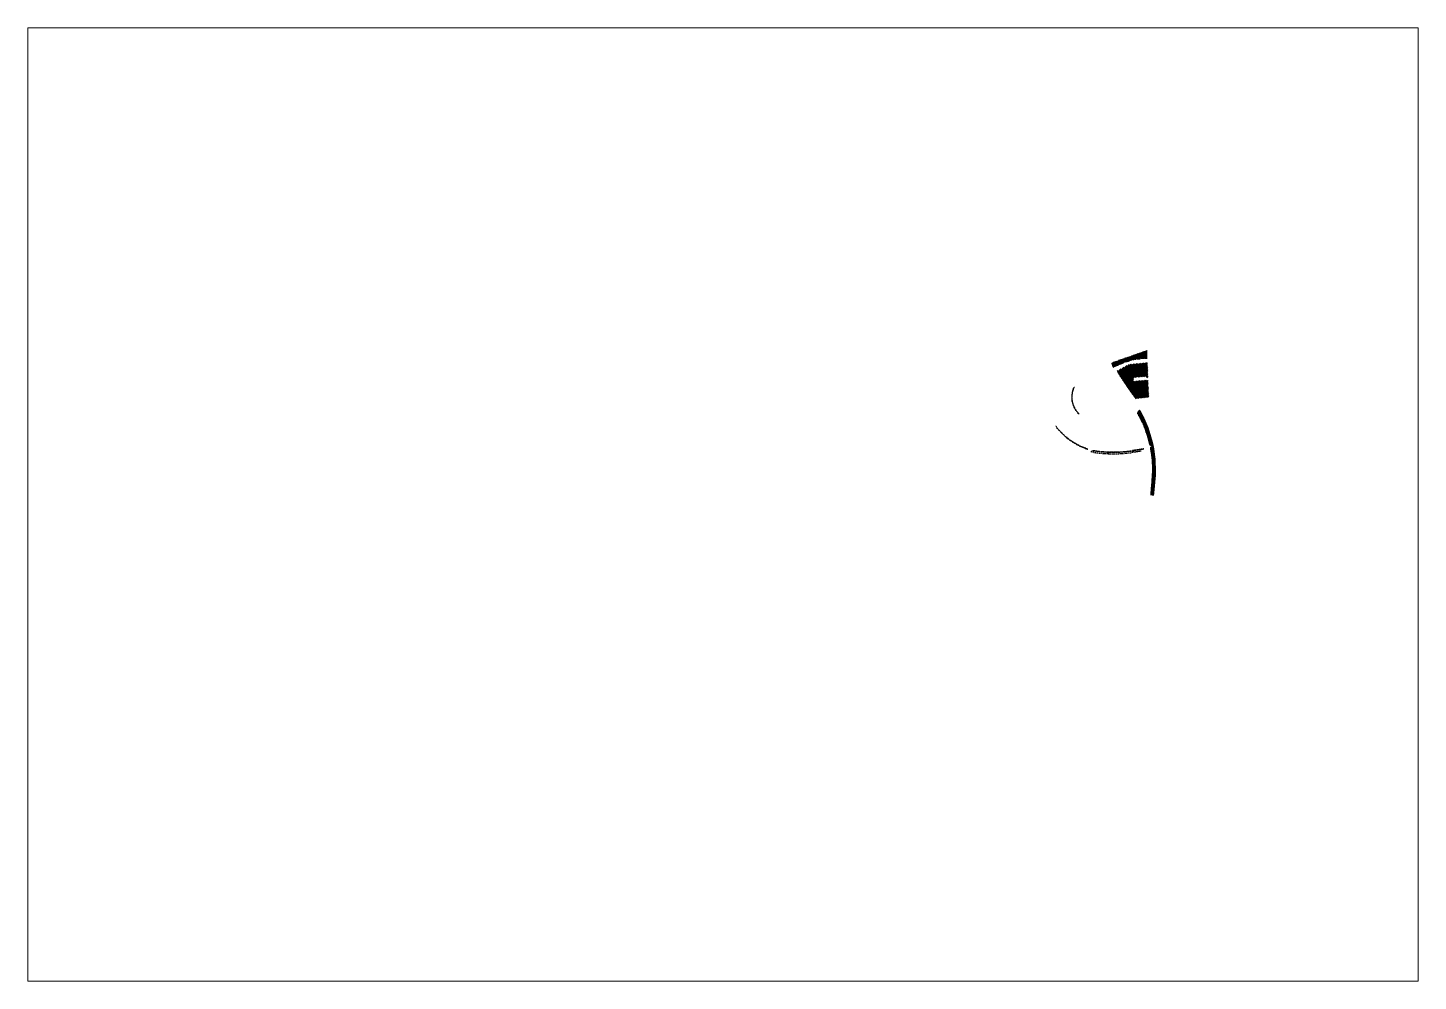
# Paper-space layout 'Layout1' of a CAD drawing. Header units: metres. Extents: x 1.14 to 10.22, y 0.78 to 7.01.
# The model-space entities are those that its viewports show. They can reach past a viewport. Long polylines and large blocks are cut down to what shows.
import ezdxf

# ---------------------------------------------------------------- set-up
doc = ezdxf.new("R2010")
doc.units = ezdxf.units.M
doc.header["$MEASUREMENT"] = 0
for name, color, linetype in [('M-gcvag-yta', 1, 'Continuous'), ('M-kvmark-yta', 4, 'Continuous'), ('M-park-hatch', 4, 'Continuous')]:
    doc.layers.add(name, color=color, linetype=linetype)
pattern_1 = [(0.04498873, (100351.8847, 6043869.415), (1.24901155698, 1.25097455018), [1.2499934389, -1.2499934389])]

msp = doc.modelspace()

# ---------------------------------------------------------------- hatches: boundary and pattern name
at = {"layer": 'M-gcvag-yta', "extrusion": (1.41091e-08, -2.66725e-08, 1)}
h = msp.add_hatch(dxfattribs=at)
h.set_pattern_fill('NT240', color=256, scale=0.499997, angle=0.045, style=0)
h.set_pattern_definition([(0.044988731, (100351.8847, 6043869.415), (-0.00058889796, 0.74999583215), [])])
h.paths.add_polyline_path([(19570, 104459.7), (19557, 104503.9), (19544.7, 104533.3), (19529.4, 104562.7), (19526.7, 104561.4), (19542, 104532), (19554.2, 104502.9), (19567.1, 104458.9), (19568.8, 104451.3), (19565.8, 104451.4), (19566.6, 104447.2), (19569.7, 104447.3), (19571.3, 104439.6), (19575.5, 104406.4), (19577, 104362.9), (19574.5, 104335), (19571.5, 104304), (19570.6, 104295), (19573.6, 104294.7), (19574.4, 104303.7), (19577.5, 104334.8), (19580, 104362.8), (19578.5, 104406.6), (19574.3, 104440.1)])
at = {"layer": 'M-kvmark-yta', "extrusion": (1.41091e-08, -2.66725e-08, 1)}
h = msp.add_hatch(dxfattribs=at)
h.set_pattern_fill('NT240', color=256, scale=1.99999, angle=45.045, style=0)
h.set_pattern_definition([(45.04498873, (100351.8847, 6043869.415), (-2.12297421, 2.1196429001), [])])
h.paths.add_polyline_path([(19553.5, 104712.1), (19493.3, 104705.6), (19457.1, 104685.1), (19466.2, 104669), (19496.2, 104624.2), (19515.7, 104597.8), (19557.9, 104602.4), (19556.1, 104638.9), (19555.5, 104656.4), (19553.5, 104656.5), (19550.3, 104656.5), (19547.9, 104656.3), (19508.7, 104653.2), (19508.2, 104660.2), (19510.2, 104660.4), (19509.9, 104664.9), (19548.6, 104667.9), (19549.1, 104663.3), (19550.5, 104663.4), (19553.4, 104663.8), (19554.5, 104664.4), (19555.2, 104665)])
at = {"layer": 'M-park-hatch', "extrusion": (1.41091e-08, -2.66725e-08, 1)}
h = msp.add_hatch(dxfattribs=at)
h.set_pattern_fill('DASH', color=256, scale=9.999948, angle=0.045, style=0)
h.set_pattern_definition(pattern_1)
edge = h.paths.add_edge_path()
edge.add_line((19552.1, 104750.6), (19439.4, 104710.8))
edge.add_line((19439.4, 104710.8), (19440.2, 104708.9))
edge.add_line((19440.2, 104708.9), (19440.8, 104707.5))
edge.add_line((19440.8, 104707.5), (19443.1, 104701.8))
edge.add_line((19443.1, 104701.8), (19444.6, 104698.2))
edge.add_ellipse((19445.5, 104698.6), major_axis=(1, 0), ratio=1, start_angle=202.4265, end_angle=293.2884)
edge.add_line((19445.9, 104697.7), (19446.5, 104697.9))
edge.add_line((19446.5, 104697.9), (19468.8, 104707.5))
edge.add_line((19468.8, 104707.5), (19482.2, 104713.3))
edge.add_line((19482.2, 104713.3), (19494.9, 104716.9))
edge.add_line((19494.9, 104716.9), (19505.2, 104720.2))
edge.add_line((19505.2, 104720.2), (19514.6, 104722.5))
edge.add_line((19514.6, 104722.5), (19525.2, 104723.8))
edge.add_line((19525.2, 104723.8), (19535.5, 104724.2))
edge.add_line((19535.5, 104724.2), (19545.4, 104725.3))
edge.add_line((19545.4, 104725.3), (19553, 104725.2))
edge.add_line((19553, 104725.2), (19552.1, 104750.6))
h = msp.add_hatch(dxfattribs=at)
h.set_pattern_fill('DASH', color=256, scale=9.999948, angle=0.045, style=0)
h.set_pattern_definition(pattern_1)
h.paths.add_polyline_path([(19319.3, 104584.9), (19317.4, 104593.4), (19316.7, 104603), (19318.4, 104618.8), (19322.3, 104631.1), (19323.8, 104633.7), (19321.1, 104635.1), (19319.5, 104632.3), (19315.5, 104619.4), (19313.7, 104603.1), (19314.4, 104593), (19314.6, 104591.3), (19319.9, 104574), (19326.6, 104561.3), (19335.5, 104550.2), (19339.1, 104550.6), (19337.5, 104552.1), (19332.4, 104558), (19326.6, 104566.7), (19322.2, 104575.8)])
h = msp.add_hatch(dxfattribs=at)
h.set_pattern_fill('DASH', color=256, scale=9.999948, angle=0.045, style=0)
h.set_pattern_definition(pattern_1)
h.paths.add_polyline_path([(19552.7, 104498.7), (19537.3, 104535), (19525.3, 104556.4), (19524, 104558.9), (19522, 104555.4), (19521, 104552.5), (19522.7, 104549.6), (19525.4, 104544.7), (19529.8, 104536.3), (19533.9, 104528), (19538.9, 104518.7), (19545.7, 104499.9), (19553.9, 104475.8), (19559, 104454.1), (19560.1, 104452.2), (19562.1, 104451.3), (19564.9, 104451.5), (19565.8, 104451.4), (19564.1, 104460.9)])
h = msp.add_hatch(dxfattribs=at)
h.set_pattern_fill('DASH', color=256, scale=9.999948, angle=0.045, style=0)
h.set_pattern_definition(pattern_1)
h.paths.add_polyline_path([(19554.2, 104502.9), (19542, 104532), (19526.7, 104561.4), (19525, 104560.5), (19524, 104558.8), (19525.4, 104556.4), (19537.4, 104535), (19552.8, 104498.6), (19564.1, 104460.8), (19565.8, 104451.4), (19568.8, 104451.3), (19567.1, 104458.9)])
h = msp.add_hatch(dxfattribs=at)
h.set_pattern_fill('DASH', color=256, scale=9.999948, angle=0.045, style=0)
h.set_pattern_definition(pattern_1)
edge = h.paths.add_edge_path()
edge.add_line((19307.1, 104470.7), (19296.7, 104479))
edge.add_line((19296.7, 104479), (19279.4, 104495.5))
edge.add_line((19279.4, 104495.5), (19271.9, 104503.7))
edge.add_line((19271.9, 104503.7), (19266.3, 104511.1))
edge.add_ellipse((19260.9, 104505.2), major_axis=(8.02, 0), ratio=1, start_angle=48.2124, end_angle=79.2655)
edge.add_line((19262.4, 104513), (19263.3, 104511.7))
edge.add_line((19263.3, 104511.7), (19270.4, 104502.4))
edge.add_line((19270.4, 104502.4), (19277.9, 104494.1))
edge.add_line((19277.9, 104494.1), (19295.4, 104477.5))
edge.add_line((19295.4, 104477.5), (19305.9, 104469.1))
edge.add_line((19305.9, 104469.1), (19313.2, 104464))
edge.add_line((19313.2, 104464), (19320.7, 104459.2))
edge.add_line((19320.7, 104459.2), (19332.2, 104452.6))
edge.add_line((19332.2, 104452.6), (19343.8, 104447))
edge.add_line((19343.8, 104447), (19355.4, 104442.2))
edge.add_line((19355.4, 104442.2), (19366.5, 104438.4))
edge.add_ellipse((19359.5, 104434.5), major_axis=(8.03, 0), ratio=1, start_angle=29.6587, end_angle=70.949)
edge.add_line((19362.1, 104442), (19356.1, 104444.1))
edge.add_line((19356.1, 104444.1), (19344.6, 104448.8))
edge.add_line((19344.6, 104448.8), (19333.2, 104454.4))
edge.add_line((19333.2, 104454.4), (19321.8, 104460.9))
edge.add_line((19321.8, 104460.9), (19314.3, 104465.7))
edge.add_line((19314.3, 104465.7), (19307.1, 104470.7))
h = msp.add_hatch(dxfattribs=at)
h.set_pattern_fill('DASH', color=256, scale=9.999948, angle=0.045, style=0)
h.set_pattern_definition(pattern_1)
edge = h.paths.add_edge_path()
edge.add_line((19488.9, 104430.8), (19502.3, 104432.6))
edge.add_line((19502.3, 104432.6), (19516.2, 104435.1))
edge.add_line((19516.2, 104435.1), (19530.5, 104437.7))
edge.add_line((19530.5, 104437.7), (19540.9, 104439.7))
edge.add_ellipse((19540.3, 104440.7), major_axis=(1.25, 0), ratio=1, start_angle=301.7507, end_angle=369.5905)
edge.add_line((19541.5, 104440.9), (19541.3, 104441.8))
edge.add_line((19541.3, 104441.8), (19530.1, 104439.7))
edge.add_line((19530.1, 104439.7), (19515.8, 104437.1))
edge.add_line((19515.8, 104437.1), (19502, 104434.6))
edge.add_line((19502, 104434.6), (19488.6, 104432.8))
edge.add_line((19488.6, 104432.8), (19475.5, 104431.5))
edge.add_line((19475.5, 104431.5), (19462.6, 104430.7))
edge.add_line((19462.6, 104430.7), (19450.2, 104430.4))
edge.add_line((19450.2, 104430.4), (19440, 104430.4))
edge.add_line((19440, 104430.4), (19426.7, 104430.9))
edge.add_line((19426.7, 104430.9), (19414.9, 104431.5))
edge.add_line((19414.9, 104431.5), (19400, 104433))
edge.add_line((19400, 104433), (19387.1, 104435.2))
edge.add_line((19387.1, 104435.2), (19382.7, 104436.2))
edge.add_ellipse((19380.9, 104428.4), major_axis=(8.03, 0), ratio=1, start_angle=77.1621, end_angle=118.5299)
edge.add_line((19377, 104435.4), (19386.7, 104433.2))
edge.add_line((19386.7, 104433.2), (19399.7, 104431))
edge.add_line((19399.7, 104431), (19414.8, 104429.5))
edge.add_line((19414.8, 104429.5), (19426.6, 104428.9))
edge.add_line((19426.6, 104428.9), (19439.9, 104428.4))
edge.add_line((19439.9, 104428.4), (19450.2, 104428.3))
edge.add_line((19450.2, 104428.3), (19462.7, 104428.7))
edge.add_line((19462.7, 104428.7), (19475.7, 104429.5))
edge.add_line((19475.7, 104429.5), (19488.9, 104430.8))
h = msp.add_hatch(dxfattribs=at)
h.set_pattern_fill('DASH', color=256, scale=9.999948, angle=0.045, style=0)
h.set_pattern_definition(pattern_1)
h.paths.add_polyline_path([(19574.1, 104382.7), (19571.2, 104422), (19566.6, 104447.2), (19565.2, 104447.1), (19563.9, 104446.7), (19562.6, 104446.3), (19561.6, 104445.3), (19561.4, 104443.9), (19562.2, 104439.8), (19562.6, 104437.7), (19562.8, 104436.8), (19562.9, 104436.4), (19563.8, 104430.8), (19564.6, 104426.3), (19565.4, 104419.6), (19567.4, 104401.4), (19568.3, 104375.1), (19567, 104351.6), (19565.9, 104334.7), (19562.8, 104297.1), (19562.7, 104295.7), (19568.1, 104295.2), (19572.6, 104343.2)])
h = msp.add_hatch(dxfattribs=at)
h.set_pattern_fill('DASH', color=256, scale=9.999948, angle=0.045, style=0)
h.set_pattern_definition(pattern_1)
h.paths.add_polyline_path([(19575.5, 104406.4), (19571.3, 104439.6), (19569.7, 104447.3), (19566.6, 104447.2), (19571.2, 104422), (19574.1, 104382.7), (19572.6, 104343.2), (19568.1, 104295.2), (19570.6, 104295), (19571.5, 104304), (19574.5, 104335), (19577, 104362.9)])
h = msp.add_hatch(dxfattribs=at)
h.set_pattern_fill('DASH', color=256, scale=9.999948, angle=0.045, style=0)
h.set_pattern_definition(pattern_1)
edge = h.paths.add_edge_path()
edge.add_line((19476, 104424.8), (19489.4, 104426.1))
edge.add_line((19489.4, 104426.1), (19503.1, 104427.9))
edge.add_line((19503.1, 104427.9), (19517, 104430.4))
edge.add_line((19517, 104430.4), (19531.3, 104433.1))
edge.add_line((19531.3, 104433.1), (19533.6, 104433.5))
edge.add_line((19533.6, 104433.5), (19533.3, 104434.7))
edge.add_line((19533.3, 104434.7), (19531.1, 104434.3))
edge.add_line((19531.1, 104434.3), (19516.8, 104431.6))
edge.add_line((19516.8, 104431.6), (19502.9, 104429.2))
edge.add_line((19502.9, 104429.2), (19489.3, 104427.3))
edge.add_line((19489.3, 104427.3), (19475.9, 104426))
edge.add_line((19475.9, 104426), (19462.8, 104425.2))
edge.add_line((19462.8, 104425.2), (19450.3, 104424.8))
edge.add_line((19450.3, 104424.8), (19439.8, 104424.9))
edge.add_line((19439.8, 104424.9), (19426.5, 104425.4))
edge.add_line((19426.5, 104425.4), (19414.5, 104426))
edge.add_line((19414.5, 104426), (19399.2, 104427.5))
edge.add_line((19399.2, 104427.5), (19386, 104429.8))
edge.add_line((19386, 104429.8), (19376.7, 104431.9))
edge.add_ellipse((19376.3, 104430), major_axis=(2, 0), ratio=1, start_angle=77.0428, end_angle=144.0624)
edge.add_line((19374.7, 104431.1), (19377.1, 104430.5))
edge.add_line((19377.1, 104430.5), (19385.7, 104428.6))
edge.add_line((19385.7, 104428.6), (19399.1, 104426.3))
edge.add_line((19399.1, 104426.3), (19414.4, 104424.8))
edge.add_line((19414.4, 104424.8), (19426.4, 104424.1))
edge.add_line((19426.4, 104424.1), (19439.8, 104423.6))
edge.add_line((19439.8, 104423.6), (19450.3, 104423.6))
edge.add_line((19450.3, 104423.6), (19462.9, 104423.9))
edge.add_line((19462.9, 104423.9), (19476, 104424.8))

psp = doc.layouts.get("Layout1")

# ---------------------------------------------------------------- viewports
at = {"layer": '0'}
psp.add_viewport(center=(5.6783, 3.8967), size=(9.0853, 6.234667), view_center_point=(18216.5326, 104264.5559), view_height=3005.030021, dxfattribs=at)

doc.saveas('drawing.dxf')
